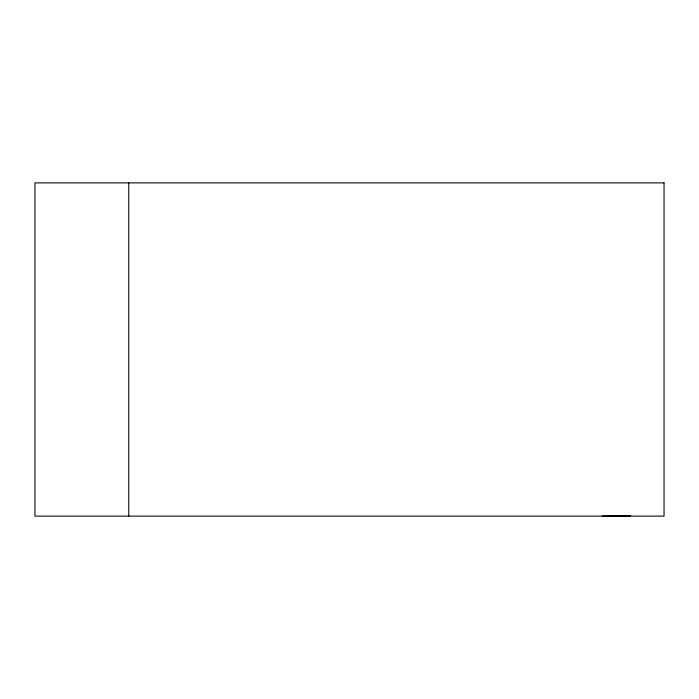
<?xml version="1.0" encoding="UTF-8"?>
<svg xmlns="http://www.w3.org/2000/svg" width="699" height="699" viewBox="0 0 699 699"><rect width="100%" height="100%" fill="white"/><g stroke="black" fill="none" stroke-linecap="round" stroke-linejoin="round"><path stroke-width="1.05" d="M630.708 515.757L602.154 516.028M128.773 182.885L128.773 516.115M664.05 182.885L34.95 182.885L34.95 516.115L664.05 516.115L664.05 182.885"/></g></svg>
